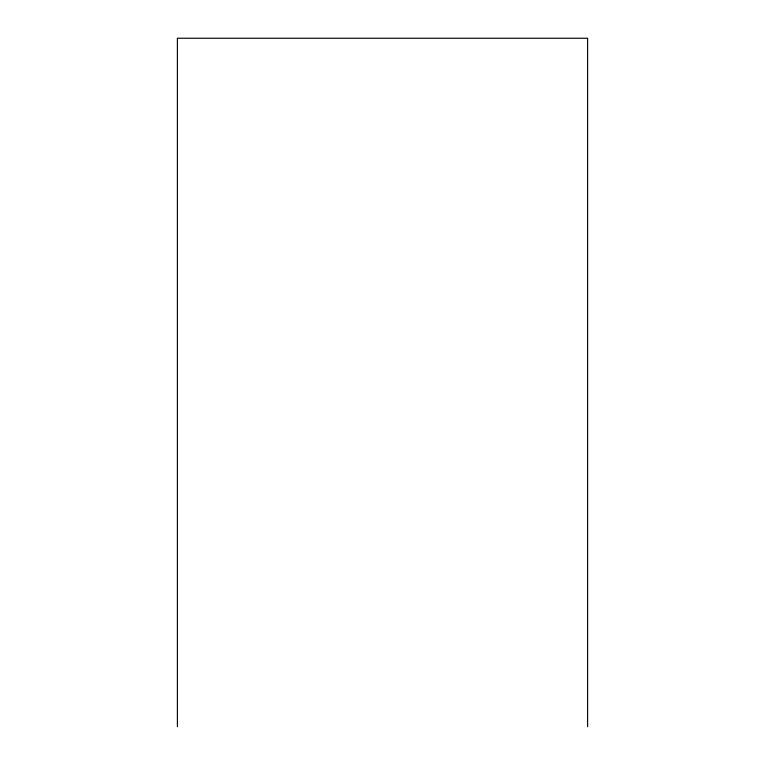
<?xml version="1.0" encoding="UTF-8"?>
<svg xmlns="http://www.w3.org/2000/svg" width="765" height="765" viewBox="0 0 765 765"><rect width="100%" height="100%" fill="white"/><g stroke="black" fill="none" stroke-linecap="round" stroke-linejoin="round"><path stroke-width="1.15" d="M587.606 726.75L587.606 38.25L177.394 38.25L177.394 726.75"/></g></svg>
